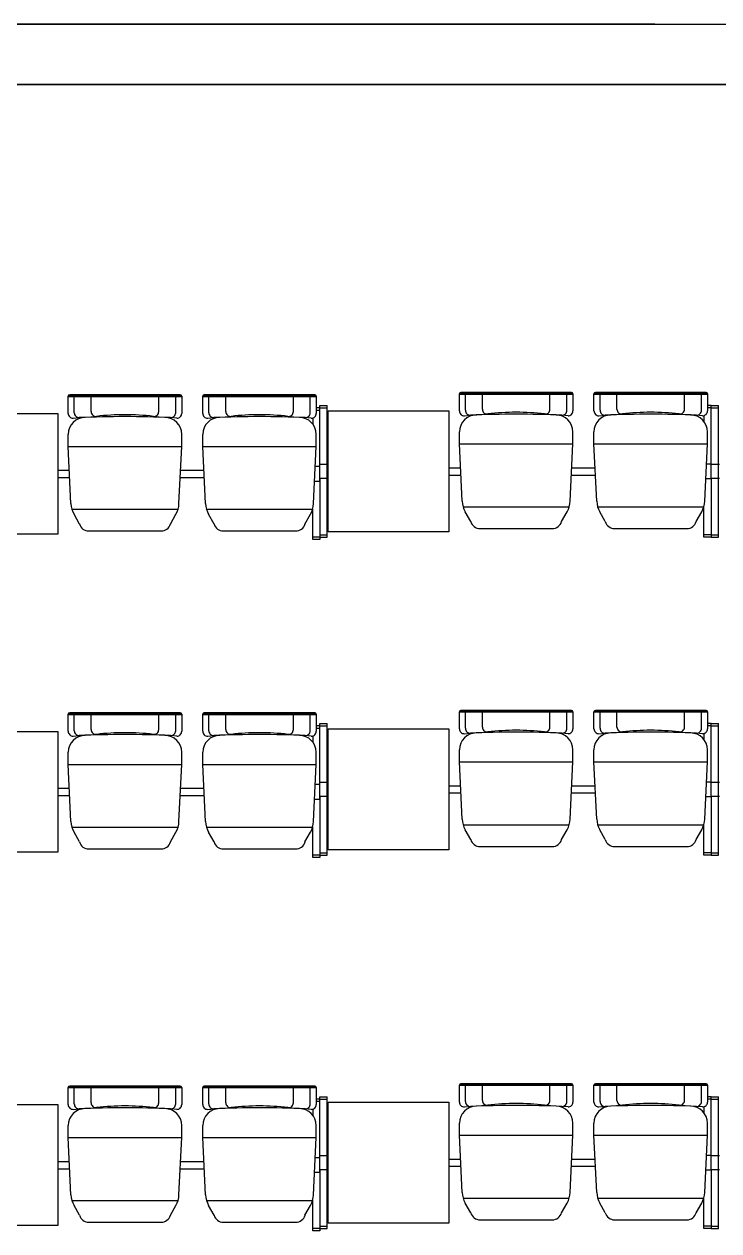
# Model space of a CAD drawing. Header units: inches. Extents: x 484217 to 497210, y -26946 to -21493.
# Drawn here: x 491410 to 491539.5, y -23563.8 to -23339.1 of the extents above; entities that cross this region are included whole.
import ezdxf

# ---------------------------------------------------------------- set-up
doc = ezdxf.new("R2010")
doc.units = ezdxf.units.IN
doc.header["$LTSCALE"] = 20
doc.header["$MEASUREMENT"] = 0
doc.layers.add('I-WALL-FULL', color=5, linetype='Continuous')

msp = doc.modelspace()

# ---------------------------------------------------------------- linework, layer by layer
for p, q in [((491403.04, -23339.1), (491906.67, -23339.1, 2.38)), ((491403.04, -23350.35, 6.93), (491906.67, -23350.35, 6.93))]:
    msp.add_line(p, q)
at = {"linetype": 'Continuous'}
for p, q in [((491491.11, -23411.13, 3.81), (491491.11, -23407.96, 3.81)), ((491512.26, -23407.96, 3.81), (491512.26, -23411.13, 3.81)), ((491516.18, -23411.13, 3.81), (491516.18, -23407.96, 3.81)), ((491537.33, -23407.96, 3.81), (491537.33, -23411.13, 3.81)), ((491418.21, -23411.58, 3.81), (491418.21, -23408.41, 3.81)), ((491419.33, -23411.47, 3.81), (491419.33, -23408.59, 3.81)), ((491422.48, -23411.25, 3.81), (491422.48, -23408.59, 3.81)), ((491435.08, -23411.25, 3.81), (491435.08, -23408.59, 3.81)), ((491438.23, -23411.47, 3.81), (491438.23, -23408.59, 3.81)), ((491439.36, -23408.41, 3.81), (491439.36, -23411.58, 3.81)), ((491443.28, -23411.58, 3.81), (491443.28, -23408.41, 3.81)), ((491444.41, -23411.47, 3.81), (491444.41, -23408.59, 3.81)), ((491447.56, -23411.25, 3.81), (491447.56, -23408.59, 3.81)), ((491460.16, -23411.25, 3.81), (491460.16, -23408.59, 3.81)), ((491463.31, -23411.47, 3.81), (491463.31, -23408.59, 3.81)), ((491464.43, -23408.41, 3.81), (491464.43, -23411.58, 3.81)), ((491492.23, -23411.02, 3.81), (491492.23, -23408.14, 3.81)), ((491495.38, -23410.8, 3.81), (491495.38, -23408.14, 3.81)), ((491507.98, -23410.8, 3.81), (491507.98, -23408.14, 3.81)), ((491511.13, -23411.02, 3.81), (491511.13, -23408.14, 3.81)), ((491517.31, -23411.02, 3.81), (491517.31, -23408.14, 3.81)), ((491520.46, -23410.8, 3.81), (491520.46, -23408.14, 3.81)), ((491533.06, -23410.8, 3.81), (491533.06, -23408.14, 3.81)), ((491536.21, -23411.02, 3.81), (491536.21, -23408.14, 3.81)), ((491419.13, -23412.48, 3.81), (491420.27, -23412.37, 3.81)), ((491438.44, -23412.48, 3.81), (491437.29, -23412.37, 3.81)), ((491444.2, -23412.48, 3.81), (491445.35, -23412.37, 3.81)), ((491463.51, -23412.48, 3.81), (491462.37, -23412.37, 3.81)), ((491492.03, -23412.03, 3.81), (491493.17, -23411.92, 3.81)), ((491511.34, -23412.03, 3.81), (491510.19, -23411.92, 3.81)), ((491517.1, -23412.03, 3.81), (491518.25, -23411.92, 3.81)), ((491536.41, -23412.03, 3.81), (491535.27, -23411.92, 3.81)), ((491418.21, -23417.74, 3.81), (491418.21, -23415.49, 3.81)), ((491439.36, -23417.74, 3.81), (491439.36, -23415.49, 3.81)), ((491443.28, -23417.74, 3.81), (491443.28, -23415.49, 3.81)), ((491464.43, -23417.74, 3.81), (491464.43, -23415.49, 3.81)), ((491491.11, -23417.29, 3.81), (491491.11, -23415.04, 3.81)), ((491512.26, -23417.29, 3.81), (491512.26, -23415.04, 3.81)), ((491516.18, -23417.29, 3.81), (491516.18, -23415.04, 3.81)), ((491537.33, -23417.29, 3.81), (491537.33, -23415.04, 3.81)), ((491418.21, -23417.74, 3.81), (491439.36, -23417.74, 3.81)), ((491418.72, -23428.38, 3.81), (491418.21, -23417.74, 3.81)), ((491438.84, -23428.38, 3.81), (491439.36, -23417.74, 3.81)), ((491443.28, -23417.74, 3.81), (491464.43, -23417.74, 3.81)), ((491443.79, -23428.38, 3.81), (491443.28, -23417.74, 3.81)), ((491463.92, -23428.38, 3.81), (491464.43, -23417.74, 3.81)), ((491491.11, -23417.29, 3.81), (491512.26, -23417.29, 3.81)), ((491491.62, -23427.93, 3.81), (491491.11, -23417.29, 3.81)), ((491511.74, -23427.93, 3.81), (491512.26, -23417.29, 3.81)), ((491516.18, -23417.29, 3.81), (491537.33, -23417.29, 3.81)), ((491516.69, -23427.93, 3.81), (491516.18, -23417.29, 3.81)), ((491536.82, -23427.93, 3.81), (491537.33, -23417.29, 3.81)), ((491418.9, -23429.44, 3.81), (491438.66, -23429.44, 3.81)), ((491420.31, -23432.19, 3.81), (491419.29, -23430.37, 3.81)), ((491437.25, -23432.19, 3.81), (491438.27, -23430.37, 3.81)), ((491443.97, -23429.44, 3.81), (491463.74, -23429.44, 3.81)), ((491445.39, -23432.19, 3.81), (491444.37, -23430.37, 3.81)), ((491462.33, -23432.19, 3.81), (491463.35, -23430.37, 3.81)), ((491491.8, -23428.99, 3.81), (491511.56, -23428.99, 3.81)), ((491493.21, -23431.74, 3.81), (491492.19, -23429.92, 3.81)), ((491510.15, -23431.74, 3.81), (491511.17, -23429.92, 3.81)), ((491516.87, -23428.99, 3.81), (491536.64, -23428.99, 3.81)), ((491518.29, -23431.74, 3.81), (491517.27, -23429.92, 3.81)), ((491535.23, -23431.74, 3.81), (491536.25, -23429.92, 3.81)), ((491422.04, -23433.49, 3.81), (491435.52, -23433.49, 3.81)), ((491447.12, -23433.49, 3.81), (491460.6, -23433.49, 3.81)), ((491494.94, -23433.04, 3.81), (491508.42, -23433.04, 3.81)), ((491520.02, -23433.04, 3.81), (491533.5, -23433.04, 3.81)), ((491418.21, -23470.79, 3.81), (491418.21, -23467.62, 3.81)), ((491419.33, -23470.69, 3.81), (491419.33, -23467.8, 3.81)), ((491422.48, -23470.46, 3.81), (491422.48, -23467.8, 3.81)), ((491435.08, -23470.46, 3.81), (491435.08, -23467.8, 3.81)), ((491438.23, -23470.69, 3.81), (491438.23, -23467.8, 3.81)), ((491439.36, -23467.62, 3.81), (491439.36, -23470.79, 3.81)), ((491443.28, -23470.79, 3.81), (491443.28, -23467.62, 3.81)), ((491444.41, -23470.69, 3.81), (491444.41, -23467.8, 3.81)), ((491447.56, -23470.46, 3.81), (491447.56, -23467.8, 3.81)), ((491460.16, -23470.46, 3.81), (491460.16, -23467.8, 3.81)), ((491463.31, -23470.69, 3.81), (491463.31, -23467.8, 3.81)), ((491464.43, -23467.62, 3.81), (491464.43, -23470.79, 3.81)), ((491491.11, -23470.34, 3.81), (491491.11, -23467.17, 3.81)), ((491492.23, -23470.24, 3.81), (491492.23, -23467.35, 3.81)), ((491495.38, -23470.01, 3.81), (491495.38, -23467.35, 3.81)), ((491507.98, -23470.01, 3.81), (491507.98, -23467.35, 3.81)), ((491511.13, -23470.24, 3.81), (491511.13, -23467.35, 3.81)), ((491512.26, -23467.17, 3.81), (491512.26, -23470.34, 3.81)), ((491516.18, -23470.34, 3.81), (491516.18, -23467.17, 3.81)), ((491517.31, -23470.24, 3.81), (491517.31, -23467.35, 3.81)), ((491520.46, -23470.01, 3.81), (491520.46, -23467.35, 3.81)), ((491533.06, -23470.01, 3.81), (491533.06, -23467.35, 3.81)), ((491536.21, -23470.24, 3.81), (491536.21, -23467.35, 3.81)), ((491537.33, -23467.17, 3.81), (491537.33, -23470.34, 3.81)), ((491419.13, -23471.69, 3.81), (491420.27, -23471.59, 3.81)), ((491438.44, -23471.69, 3.81), (491437.29, -23471.59, 3.81)), ((491444.2, -23471.69, 3.81), (491445.35, -23471.59, 3.81)), ((491463.51, -23471.69, 3.81), (491462.37, -23471.59, 3.81)), ((491492.03, -23471.24, 3.81), (491493.17, -23471.14, 3.81)), ((491511.34, -23471.24, 3.81), (491510.19, -23471.14, 3.81)), ((491517.1, -23471.24, 3.81), (491518.25, -23471.14, 3.81)), ((491536.41, -23471.24, 3.81), (491535.27, -23471.14, 3.81)), ((491418.21, -23476.96, 3.81), (491418.21, -23474.71, 3.81)), ((491439.36, -23476.96, 3.81), (491439.36, -23474.71, 3.81)), ((491443.28, -23476.96, 3.81), (491443.28, -23474.71, 3.81)), ((491464.43, -23476.96, 3.81), (491464.43, -23474.71, 3.81)), ((491491.11, -23476.51, 3.81), (491491.11, -23474.26, 3.81)), ((491512.26, -23476.51, 3.81), (491512.26, -23474.26, 3.81)), ((491516.18, -23476.51, 3.81), (491516.18, -23474.26, 3.81)), ((491537.33, -23476.51, 3.81), (491537.33, -23474.26, 3.81)), ((491418.21, -23476.96, 3.81), (491439.36, -23476.96, 3.81)), ((491418.72, -23487.6, 3.81), (491418.21, -23476.96, 3.81)), ((491438.84, -23487.6, 3.81), (491439.36, -23476.96, 3.81)), ((491443.28, -23476.96, 3.81), (491464.43, -23476.96, 3.81)), ((491443.79, -23487.6, 3.81), (491443.28, -23476.96, 3.81)), ((491463.92, -23487.6, 3.81), (491464.43, -23476.96, 3.81)), ((491491.11, -23476.51, 3.81), (491512.26, -23476.51, 3.81)), ((491491.62, -23487.15, 3.81), (491491.11, -23476.51, 3.81)), ((491511.74, -23487.15, 3.81), (491512.26, -23476.51, 3.81)), ((491516.18, -23476.51, 3.81), (491537.33, -23476.51, 3.81)), ((491516.69, -23487.15, 3.81), (491516.18, -23476.51, 3.81)), ((491536.82, -23487.15, 3.81), (491537.33, -23476.51, 3.81)), ((491418.9, -23488.66, 3.81), (491438.66, -23488.66, 3.81)), ((491443.97, -23488.66, 3.81), (491463.74, -23488.66, 3.81)), ((491491.8, -23488.21, 3.81), (491511.56, -23488.21, 3.81)), ((491516.87, -23488.21, 3.81), (491536.64, -23488.21, 3.81)), ((491420.31, -23491.4, 3.81), (491419.29, -23489.59, 3.81)), ((491437.25, -23491.4, 3.81), (491438.27, -23489.59, 3.81)), ((491445.39, -23491.4, 3.81), (491444.37, -23489.59, 3.81)), ((491462.33, -23491.4, 3.81), (491463.35, -23489.59, 3.81)), ((491493.21, -23490.95, 3.81), (491492.19, -23489.14, 3.81)), ((491510.15, -23490.95, 3.81), (491511.17, -23489.14, 3.81)), ((491518.29, -23490.95, 3.81), (491517.27, -23489.14, 3.81)), ((491535.23, -23490.95, 3.81), (491536.25, -23489.14, 3.81)), ((491422.04, -23492.71, 3.81), (491435.52, -23492.71, 3.81)), ((491447.12, -23492.71, 3.81), (491460.6, -23492.71, 3.81)), ((491494.94, -23492.26, 3.81), (491508.42, -23492.26, 3.81)), ((491520.02, -23492.26, 3.81), (491533.5, -23492.26, 3.81)), ((491418.21, -23540.31, 3.81), (491418.21, -23537.14, 3.81)), ((491419.33, -23540.2, 3.81), (491419.33, -23537.32, 3.81)), ((491422.48, -23539.98, 3.81), (491422.48, -23537.32, 3.81)), ((491435.08, -23539.98, 3.81), (491435.08, -23537.32, 3.81)), ((491438.23, -23540.2, 3.81), (491438.23, -23537.32, 3.81)), ((491439.36, -23537.14, 3.81), (491439.36, -23540.31, 3.81)), ((491443.28, -23540.31, 3.81), (491443.28, -23537.14, 3.81)), ((491444.41, -23540.2, 3.81), (491444.41, -23537.32, 3.81)), ((491447.56, -23539.98, 3.81), (491447.56, -23537.32, 3.81)), ((491460.16, -23539.98, 3.81), (491460.16, -23537.32, 3.81)), ((491463.31, -23540.2, 3.81), (491463.31, -23537.32, 3.81)), ((491464.43, -23537.14, 3.81), (491464.43, -23540.31, 3.81)), ((491491.11, -23539.86, 3.81), (491491.11, -23536.69, 3.81)), ((491492.23, -23539.75, 3.81), (491492.23, -23536.87, 3.81)), ((491495.38, -23539.53, 3.81), (491495.38, -23536.87, 3.81)), ((491507.98, -23539.53, 3.81), (491507.98, -23536.87, 3.81)), ((491511.13, -23539.75, 3.81), (491511.13, -23536.87, 3.81)), ((491512.26, -23536.69, 3.81), (491512.26, -23539.86, 3.81)), ((491516.18, -23539.86, 3.81), (491516.18, -23536.69, 3.81)), ((491517.31, -23539.75, 3.81), (491517.31, -23536.87, 3.81)), ((491520.46, -23539.53, 3.81), (491520.46, -23536.87, 3.81)), ((491533.06, -23539.53, 3.81), (491533.06, -23536.87, 3.81)), ((491536.21, -23539.75, 3.81), (491536.21, -23536.87, 3.81)), ((491537.33, -23536.69, 3.81), (491537.33, -23539.86, 3.81)), ((491419.13, -23541.21, 3.81), (491420.27, -23541.1, 3.81)), ((491438.44, -23541.21, 3.81), (491437.29, -23541.1, 3.81)), ((491444.2, -23541.21, 3.81), (491445.35, -23541.1, 3.81)), ((491463.51, -23541.21, 3.81), (491462.37, -23541.1, 3.81)), ((491492.03, -23540.76, 3.81), (491493.17, -23540.65, 3.81)), ((491511.34, -23540.76, 3.81), (491510.19, -23540.65, 3.81)), ((491517.1, -23540.76, 3.81), (491518.25, -23540.65, 3.81)), ((491536.41, -23540.76, 3.81), (491535.27, -23540.65, 3.81)), ((491418.21, -23546.47, 3.81), (491418.21, -23544.22, 3.81)), ((491439.36, -23546.47, 3.81), (491439.36, -23544.22, 3.81)), ((491443.28, -23546.47, 3.81), (491443.28, -23544.22, 3.81)), ((491464.43, -23546.47, 3.81), (491464.43, -23544.22, 3.81)), ((491491.11, -23546.02, 3.81), (491491.11, -23543.77, 3.81)), ((491512.26, -23546.02, 3.81), (491512.26, -23543.77, 3.81)), ((491516.18, -23546.02, 3.81), (491516.18, -23543.77, 3.81)), ((491537.33, -23546.02, 3.81), (491537.33, -23543.77, 3.81)), ((491418.21, -23546.47, 3.81), (491439.36, -23546.47, 3.81)), ((491418.72, -23557.11, 3.81), (491418.21, -23546.47, 3.81)), ((491438.84, -23557.11, 3.81), (491439.36, -23546.47, 3.81)), ((491443.28, -23546.47, 3.81), (491464.43, -23546.47, 3.81)), ((491443.79, -23557.11, 3.81), (491443.28, -23546.47, 3.81)), ((491463.92, -23557.11, 3.81), (491464.43, -23546.47, 3.81)), ((491491.11, -23546.02, 3.81), (491512.26, -23546.02, 3.81)), ((491491.62, -23556.66, 3.81), (491491.11, -23546.02, 3.81)), ((491511.74, -23556.66, 3.81), (491512.26, -23546.02, 3.81)), ((491516.18, -23546.02, 3.81), (491537.33, -23546.02, 3.81)), ((491516.69, -23556.66, 3.81), (491516.18, -23546.02, 3.81)), ((491536.82, -23556.66, 3.81), (491537.33, -23546.02, 3.81)), ((491418.9, -23558.17, 3.81), (491438.66, -23558.17, 3.81)), ((491443.97, -23558.17, 3.81), (491463.74, -23558.17, 3.81)), ((491491.8, -23557.72, 3.81), (491511.56, -23557.72, 3.81)), ((491516.87, -23557.72, 3.81), (491536.64, -23557.72, 3.81)), ((491420.31, -23560.92, 3.81), (491419.29, -23559.1, 3.81)), ((491437.25, -23560.92, 3.81), (491438.27, -23559.1, 3.81)), ((491445.39, -23560.92, 3.81), (491444.37, -23559.1, 3.81)), ((491462.33, -23560.92, 3.81), (491463.35, -23559.1, 3.81)), ((491493.21, -23560.47, 3.81), (491492.19, -23558.65, 3.81)), ((491510.15, -23560.47, 3.81), (491511.17, -23558.65, 3.81)), ((491518.29, -23560.47, 3.81), (491517.27, -23558.65, 3.81)), ((491535.23, -23560.47, 3.81), (491536.25, -23558.65, 3.81)), ((491422.04, -23562.22, 3.81), (491435.52, -23562.22, 3.81)), ((491447.12, -23562.22, 3.81), (491460.6, -23562.22, 3.81)), ((491494.94, -23561.77, 3.81), (491508.42, -23561.77, 3.81)), ((491520.02, -23561.77, 3.81), (491533.5, -23561.77, 3.81))]:
    msp.add_line(p, q, dxfattribs=at)
at = {"color": 7, "linetype": 'Continuous'}
for p, q in [((491511.99, -23407.69, 3.81), (491491.38, -23407.69, 3.81)), ((491537.06, -23407.69, 3.81), (491516.45, -23407.69, 3.81)), ((491439.09, -23408.14, 3.81), (491418.48, -23408.14, 3.81)), ((491464.16, -23408.14, 3.81), (491443.55, -23408.14, 3.81)), ((491465.11, -23421.04, 3.81), (491466.65, -23421.04, 3.81)), ((491465.11, -23423.74, 3.81), (491465.11, -23421.04, 3.81)), ((491538.01, -23421.04, 3.81), (491537.15, -23421.04, 3.81)), ((491538.01, -23423.74, 3.81), (491538.01, -23421.04, 3.81)), ((491538.01, -23421.04, 3.81), (491539.55, -23421.04, 3.81)), ((491538.01, -23423.74, 3.81), (491538.01, -23421.04, 3.81)), ((491416.19, -23423.52, 3.81), (491418.48, -23423.52, 3.81)), ((491416.25, -23422.17, 3.81), (491418.42, -23422.17, 3.81)), ((491439.08, -23423.52, 3.81), (491443.56, -23423.52, 3.81)), ((491439.14, -23422.17, 3.81), (491443.49, -23422.17, 3.81)), ((491465.11, -23421.49, 3.81), (491464.25, -23421.49, 3.81)), ((491465.11, -23424.19, 3.81), (491465.11, -23421.49, 3.81)), ((491489.09, -23423.07, 3.81), (491491.38, -23423.07, 3.81)), ((491489.15, -23421.72, 3.81), (491491.32, -23421.72, 3.81)), ((491511.98, -23423.07, 3.81), (491516.46, -23423.07, 3.81)), ((491512.04, -23421.72, 3.81), (491516.39, -23421.72, 3.81)), ((491464.12, -23424.19, 3.81), (491465.11, -23424.19, 3.81)), ((491466.65, -23423.74, 3.81), (491465.11, -23423.74, 3.81)), ((491537.02, -23423.74, 3.81), (491538.01, -23423.74, 3.81)), ((491539.55, -23423.74, 3.81), (491538.01, -23423.74, 3.81)), ((491439.09, -23467.35, 3.81), (491418.48, -23467.35, 3.81)), ((491464.16, -23467.35, 3.81), (491443.55, -23467.35, 3.81)), ((491511.99, -23466.9, 3.81), (491491.38, -23466.9, 3.81)), ((491537.06, -23466.9, 3.81), (491516.45, -23466.9, 3.81)), ((491416.25, -23481.38, 3.81), (491418.42, -23481.38, 3.81)), ((491439.14, -23481.38, 3.81), (491443.49, -23481.38, 3.81)), ((491465.11, -23480.71, 3.81), (491464.25, -23480.71, 3.81)), ((491465.11, -23480.26, 3.81), (491466.65, -23480.26, 3.81)), ((491465.11, -23482.96, 3.81), (491465.11, -23480.26, 3.81)), ((491465.11, -23483.41, 3.81), (491465.11, -23480.71, 3.81)), ((491489.15, -23480.93, 3.81), (491491.32, -23480.93, 3.81)), ((491512.04, -23480.93, 3.81), (491516.39, -23480.93, 3.81)), ((491538.01, -23480.26, 3.81), (491537.15, -23480.26, 3.81)), ((491538.01, -23482.96, 3.81), (491538.01, -23480.26, 3.81)), ((491538.01, -23480.26, 3.81), (491539.55, -23480.26, 3.81)), ((491538.01, -23482.96, 3.81), (491538.01, -23480.26, 3.81)), ((491416.19, -23482.73, 3.81), (491418.48, -23482.73, 3.81)), ((491439.08, -23482.73, 3.81), (491443.56, -23482.73, 3.81)), ((491464.12, -23483.41, 3.81), (491465.11, -23483.41, 3.81)), ((491466.65, -23482.96, 3.81), (491465.11, -23482.96, 3.81)), ((491489.09, -23482.28, 3.81), (491491.38, -23482.28, 3.81)), ((491511.98, -23482.28, 3.81), (491516.46, -23482.28, 3.81)), ((491537.02, -23482.96, 3.81), (491538.01, -23482.96, 3.81)), ((491539.55, -23482.96, 3.81), (491538.01, -23482.96, 3.81)), ((491439.09, -23536.87, 3.81), (491418.48, -23536.87, 3.81)), ((491464.16, -23536.87, 3.81), (491443.55, -23536.87, 3.81)), ((491511.99, -23536.42, 3.81), (491491.38, -23536.42, 3.81)), ((491537.06, -23536.42, 3.81), (491516.45, -23536.42, 3.81)), ((491416.25, -23550.9, 3.81), (491418.42, -23550.9, 3.81)), ((491439.14, -23550.9, 3.81), (491443.49, -23550.9, 3.81)), ((491465.11, -23550.22, 3.81), (491464.25, -23550.22, 3.81)), ((491465.11, -23549.77, 3.81), (491466.65, -23549.77, 3.81)), ((491465.11, -23552.47, 3.81), (491465.11, -23549.77, 3.81)), ((491465.11, -23552.92, 3.81), (491465.11, -23550.22, 3.81)), ((491489.09, -23551.8, 3.81), (491491.38, -23551.8, 3.81)), ((491489.15, -23550.45, 3.81), (491491.32, -23550.45, 3.81)), ((491511.98, -23551.8, 3.81), (491516.46, -23551.8, 3.81)), ((491512.04, -23550.45, 3.81), (491516.39, -23550.45, 3.81)), ((491538.01, -23549.77, 3.81), (491537.15, -23549.77, 3.81)), ((491538.01, -23552.47, 3.81), (491538.01, -23549.77, 3.81)), ((491538.01, -23549.77, 3.81), (491539.55, -23549.77, 3.81)), ((491538.01, -23552.47, 3.81), (491538.01, -23549.77, 3.81)), ((491416.19, -23552.25, 3.81), (491418.48, -23552.25, 3.81)), ((491439.08, -23552.25, 3.81), (491443.56, -23552.25, 3.81)), ((491464.12, -23552.92, 3.81), (491465.11, -23552.92, 3.81)), ((491466.65, -23552.47, 3.81), (491465.11, -23552.47, 3.81)), ((491537.02, -23552.47, 3.81), (491538.01, -23552.47, 3.81)), ((491539.55, -23552.47, 3.81), (491538.01, -23552.47, 3.81))]:
    msp.add_line(p, q, dxfattribs=at)
at = {"color": 7}
for p, q in [((491465.11, -23421.04, 3.81), (491465.11, -23410.13, 3.81)), ((491465.11, -23410.13, 3.81), (491466.46, -23410.13, 3.81)), ((491466.46, -23434.65, 3.81), (491466.46, -23410.13, 3.81)), ((491538.01, -23410.13, 3.81), (491537.33, -23410.13, 3.81)), ((491538.01, -23421.04, 3.81), (491538.01, -23410.13, 3.81)), ((491538.01, -23421.04, 3.81), (491538.01, -23410.13, 3.81)), ((491538.01, -23410.13, 3.81), (491539.36, -23410.13, 3.81)), ((491539.36, -23434.65, 3.81), (491539.36, -23410.13, 3.81)), ((491463.76, -23412.45, 3.81), (491463.76, -23413.55, 3.81)), ((491465.11, -23410.58, 3.81), (491464.43, -23410.58, 3.81)), ((491465.11, -23411.03, 3.81), (491464.43, -23411.03, 3.81)), ((491465.11, -23421.49, 3.81), (491465.11, -23410.58, 3.81)), ((491465.11, -23410.58, 3.81), (491466.46, -23410.58, 3.81)), ((491536.66, -23412, 3.81), (491536.66, -23413.1, 3.81)), ((491538.01, -23410.58, 3.81), (491537.33, -23410.58, 3.81)), ((491538.01, -23410.58, 3.81), (491539.36, -23410.58, 3.81)), ((491465.11, -23423.74, 3.81), (491465.11, -23434.65, 3.81)), ((491465.11, -23424.19, 3.81), (491465.11, -23435.1, 3.81)), ((491538.01, -23423.74, 3.81), (491538.01, -23434.65, 3.81)), ((491538.01, -23423.74, 3.81), (491538.01, -23434.65, 3.81)), ((491463.76, -23435.1, 3.81), (491463.76, -23429.39, 3.81)), ((491536.66, -23434.65, 3.81), (491536.66, -23428.94, 3.81)), ((491465.11, -23434.65, 3.81), (491463.76, -23434.65, 3.81)), ((491465.11, -23434.2, 3.81), (491466.46, -23434.2, 3.81)), ((491465.11, -23434.65, 3.81), (491466.46, -23434.65, 3.81)), ((491538.01, -23434.2, 3.81), (491536.66, -23434.2, 3.81)), ((491538.01, -23434.65, 3.81), (491536.66, -23434.65, 3.81)), ((491538.01, -23434.2, 3.81), (491539.36, -23434.2, 3.81)), ((491538.01, -23434.65, 3.81), (491539.36, -23434.65, 3.81)), ((491465.11, -23435.1, 3.81), (491463.76, -23435.1, 3.81)), ((491465.11, -23469.8, 3.81), (491464.43, -23469.8, 3.81)), ((491465.11, -23470.25, 3.81), (491464.43, -23470.25, 3.81)), ((491465.11, -23480.26, 3.81), (491465.11, -23469.35, 3.81)), ((491465.11, -23469.35, 3.81), (491466.46, -23469.35, 3.81)), ((491465.11, -23480.71, 3.81), (491465.11, -23469.8, 3.81)), ((491465.11, -23469.8, 3.81), (491466.46, -23469.8, 3.81)), ((491466.46, -23493.86, 3.81), (491466.46, -23469.35, 3.81)), ((491538.01, -23469.35, 3.81), (491537.33, -23469.35, 3.81)), ((491538.01, -23469.8, 3.81), (491537.33, -23469.8, 3.81)), ((491538.01, -23480.26, 3.81), (491538.01, -23469.35, 3.81)), ((491538.01, -23480.26, 3.81), (491538.01, -23469.35, 3.81)), ((491538.01, -23469.35, 3.81), (491539.36, -23469.35, 3.81)), ((491538.01, -23469.8, 3.81), (491539.36, -23469.8, 3.81)), ((491539.36, -23493.86, 3.81), (491539.36, -23469.35, 3.81)), ((491463.76, -23471.67, 3.81), (491463.76, -23472.76, 3.81)), ((491536.66, -23471.22, 3.81), (491536.66, -23472.31, 3.81)), ((491465.11, -23482.96, 3.81), (491465.11, -23493.86, 3.81)), ((491465.11, -23483.41, 3.81), (491465.11, -23494.31, 3.81)), ((491538.01, -23482.96, 3.81), (491538.01, -23493.86, 3.81)), ((491538.01, -23482.96, 3.81), (491538.01, -23493.86, 3.81)), ((491463.76, -23494.31, 3.81), (491463.76, -23488.6, 3.81)), ((491536.66, -23493.86, 3.81), (491536.66, -23488.15, 3.81)), ((491465.11, -23493.86, 3.81), (491463.76, -23493.86, 3.81)), ((491465.11, -23494.31, 3.81), (491463.76, -23494.31, 3.81)), ((491465.11, -23493.41, 3.81), (491466.46, -23493.41, 3.81)), ((491465.11, -23493.86, 3.81), (491466.46, -23493.86, 3.81)), ((491538.01, -23493.41, 3.81), (491536.66, -23493.41, 3.81)), ((491538.01, -23493.86, 3.81), (491536.66, -23493.86, 3.81)), ((491538.01, -23493.41, 3.81), (491539.36, -23493.41, 3.81)), ((491538.01, -23493.86, 3.81), (491539.36, -23493.86, 3.81)), ((491465.11, -23539.31, 3.81), (491464.43, -23539.31, 3.81)), ((491465.11, -23539.76, 3.81), (491464.43, -23539.76, 3.81)), ((491465.11, -23549.77, 3.81), (491465.11, -23538.86, 3.81)), ((491465.11, -23538.86, 3.81), (491466.46, -23538.86, 3.81)), ((491465.11, -23550.22, 3.81), (491465.11, -23539.31, 3.81)), ((491465.11, -23539.31, 3.81), (491466.46, -23539.31, 3.81)), ((491466.46, -23563.38, 3.81), (491466.46, -23538.86, 3.81)), ((491538.01, -23538.86, 3.81), (491537.33, -23538.86, 3.81)), ((491538.01, -23539.31, 3.81), (491537.33, -23539.31, 3.81)), ((491538.01, -23549.77, 3.81), (491538.01, -23538.86, 3.81)), ((491538.01, -23549.77, 3.81), (491538.01, -23538.86, 3.81)), ((491538.01, -23538.86, 3.81), (491539.36, -23538.86, 3.81)), ((491538.01, -23539.31, 3.81), (491539.36, -23539.31, 3.81)), ((491539.36, -23563.38, 3.81), (491539.36, -23538.86, 3.81)), ((491463.76, -23541.18, 3.81), (491463.76, -23542.28, 3.81)), ((491536.66, -23540.73, 3.81), (491536.66, -23541.83, 3.81)), ((491465.11, -23552.47, 3.81), (491465.11, -23563.38, 3.81)), ((491465.11, -23552.92, 3.81), (491465.11, -23563.83, 3.81)), ((491538.01, -23552.47, 3.81), (491538.01, -23563.38, 3.81)), ((491538.01, -23552.47, 3.81), (491538.01, -23563.38, 3.81)), ((491463.76, -23563.83, 3.81), (491463.76, -23558.12, 3.81)), ((491536.66, -23563.38, 3.81), (491536.66, -23557.67, 3.81)), ((491465.11, -23562.93, 3.81), (491466.46, -23562.93, 3.81)), ((491538.01, -23562.93, 3.81), (491536.66, -23562.93, 3.81)), ((491538.01, -23562.93, 3.81), (491539.36, -23562.93, 3.81)), ((491465.11, -23563.38, 3.81), (491463.76, -23563.38, 3.81)), ((491465.11, -23563.83, 3.81), (491463.76, -23563.83, 3.81)), ((491465.11, -23563.38, 3.81), (491466.46, -23563.38, 3.81)), ((491538.01, -23563.38, 3.81), (491536.66, -23563.38, 3.81)), ((491538.01, -23563.38, 3.81), (491539.36, -23563.38, 3.81))]:
    msp.add_line(p, q, dxfattribs=at)
at = {"color": 0, "linetype": 'Continuous'}
for p, q in [((491393.75, -23411.59, 3.81), (491416.25, -23411.59, 3.81)), ((491416.25, -23411.59, 3.81), (491416.25, -23434.09, 3.81)), ((491466.65, -23411.14, 3.81), (491489.15, -23411.14, 3.81)), ((491466.65, -23433.64, 3.81), (491466.65, -23411.14, 3.81)), ((491489.15, -23411.14, 3.81), (491489.15, -23433.64, 3.81)), ((491416.25, -23434.09, 3.81), (491393.75, -23434.09, 3.81)), ((491489.15, -23433.64, 3.81), (491466.65, -23433.64, 3.81)), ((491393.75, -23470.81, 3.81), (491416.25, -23470.81, 3.81)), ((491416.25, -23470.81, 3.81), (491416.25, -23493.31, 3.81)), ((491466.65, -23470.36, 3.81), (491489.15, -23470.36, 3.81)), ((491466.65, -23492.86, 3.81), (491466.65, -23470.36, 3.81)), ((491489.15, -23470.36, 3.81), (491489.15, -23492.86, 3.81)), ((491416.25, -23493.31, 3.81), (491393.75, -23493.31, 3.81)), ((491489.15, -23492.86, 3.81), (491466.65, -23492.86, 3.81)), ((491393.75, -23540.32, 3.81), (491416.25, -23540.32, 3.81)), ((491416.25, -23540.32, 3.81), (491416.25, -23562.82, 3.81)), ((491466.65, -23539.87, 3.81), (491489.15, -23539.87, 3.81)), ((491466.65, -23562.37, 3.81), (491466.65, -23539.87, 3.81)), ((491489.15, -23539.87, 3.81), (491489.15, -23562.37, 3.81)), ((491416.25, -23562.82, 3.81), (491393.75, -23562.82, 3.81)), ((491489.15, -23562.37, 3.81), (491466.65, -23562.37, 3.81))]:
    msp.add_line(p, q, dxfattribs=at)
at = {"color": 7, "linetype": 'Continuous', "const_width": 0.45, "elevation": 3.81}
for points in [[(491512.26, -23407.91), (491491.11, -23407.91)], [(491537.33, -23407.91), (491516.18, -23407.91)], [(491439.36, -23408.36), (491418.21, -23408.36)], [(491464.43, -23408.36), (491443.28, -23408.36)], [(491439.36, -23467.58), (491418.21, -23467.58)], [(491464.43, -23467.58), (491443.28, -23467.58)], [(491512.26, -23467.13), (491491.11, -23467.13)], [(491537.33, -23467.13), (491516.18, -23467.13)], [(491439.36, -23537.09), (491418.21, -23537.09)], [(491464.43, -23537.09), (491443.28, -23537.09)], [(491512.26, -23536.64), (491491.11, -23536.64)], [(491537.33, -23536.64), (491516.18, -23536.64)]]:
    msp.add_lwpolyline(points, dxfattribs=at)
at = {"linetype": 'Continuous'}
for centre, radius, start, end in [((491491.38, -23407.96, 3.81), 0.27, 90, 180), ((491511.99, -23407.96, 3.81), 0.27, 0, 90), ((491516.45, -23407.96, 3.81), 0.27, 90, 180), ((491537.06, -23407.96, 3.81), 0.27, 0, 90), ((491418.48, -23408.41, 3.81), 0.27, 90, 180), ((491439.09, -23408.41, 3.81), 0.27, 0, 90), ((491443.55, -23408.41, 3.81), 0.27, 90, 180), ((491464.16, -23408.41, 3.81), 0.27, 0, 90), ((491419.11, -23411.58, 3.81), 0.9, 180, 271.3354), ((491421.36, -23415.49, 3.81), 3.15, 90, 180), ((491420.23, -23411.47, 3.81), 0.9, 180, 272.4844), ((491428.78, -23608.53, 3.81), 196.34, 87.5156, 92.4844), ((491423.38, -23411.25, 3.81), 0.9, 180, 276.8576), ((491428.78, -23456.15, 3.81), 44.32, 83.1424, 96.8576), ((491434.18, -23411.25, 3.81), 0.9, 263.1424, 0), ((491436.21, -23415.49, 3.81), 3.15, 0, 90), ((491437.33, -23411.47, 3.81), 0.9, 267.5156, 0), ((491438.46, -23411.58, 3.81), 0.9, 268.6646, 0), ((491444.18, -23411.58, 3.81), 0.9, 180, 271.3354), ((491446.43, -23415.49, 3.81), 3.15, 90, 180), ((491445.31, -23411.47, 3.81), 0.9, 180, 272.4844), ((491453.86, -23608.53, 3.81), 196.34, 87.5156, 92.4844), ((491448.46, -23411.25, 3.81), 0.9, 180, 276.8576), ((491453.86, -23456.15, 3.81), 44.32, 83.1424, 96.8576), ((491459.26, -23411.25, 3.81), 0.9, 263.1424, 0), ((491461.28, -23415.49, 3.81), 3.15, 0, 90), ((491462.41, -23411.47, 3.81), 0.9, 267.5156, 0), ((491463.53, -23411.58, 3.81), 0.9, 268.6646, 0), ((491492.01, -23411.13, 3.81), 0.9, 180, 271.3354), ((491494.26, -23415.04, 3.81), 3.15, 90, 180), ((491493.13, -23411.02, 3.81), 0.9, 180, 272.4844), ((491501.68, -23608.08, 3.81), 196.34, 87.5156, 92.4844), ((491496.28, -23410.8, 3.81), 0.9, 180, 276.8576), ((491501.68, -23455.7, 3.81), 44.32, 83.1424, 96.8576), ((491507.08, -23410.8, 3.81), 0.9, 263.1424, 0), ((491509.11, -23415.04, 3.81), 3.15, 0, 90), ((491510.23, -23411.02, 3.81), 0.9, 267.5156, 0), ((491511.36, -23411.13, 3.81), 0.9, 268.6646, 0), ((491517.08, -23411.13, 3.81), 0.9, 180, 271.3354), ((491519.33, -23415.04, 3.81), 3.15, 90, 180), ((491518.21, -23411.02, 3.81), 0.9, 180, 272.4844), ((491526.76, -23608.08, 3.81), 196.34, 87.5156, 92.4844), ((491521.36, -23410.8, 3.81), 0.9, 180, 276.8576), ((491526.76, -23455.7, 3.81), 44.32, 83.1424, 96.8576), ((491532.16, -23410.8, 3.81), 0.9, 263.1424, 0), ((491534.18, -23415.04, 3.81), 3.15, 0, 90), ((491535.31, -23411.02, 3.81), 0.9, 267.5156, 0), ((491536.43, -23411.13, 3.81), 0.9, 268.6646, 0), ((491496.11, -23427.72, 3.81), 4.5, 182.7525, 209.356), ((491507.25, -23427.72, 3.81), 4.5, 330.644, 357.2475), ((491521.19, -23427.72, 3.81), 4.5, 182.7525, 209.356), ((491532.33, -23427.72, 3.81), 4.5, 330.644, 357.2475), ((491423.21, -23428.17, 3.81), 4.5, 182.7525, 209.356), ((491434.35, -23428.17, 3.81), 4.5, 330.644, 357.2475), ((491448.29, -23428.17, 3.81), 4.5, 182.7525, 209.356), ((491459.43, -23428.17, 3.81), 4.5, 330.644, 357.2475), ((491422.04, -23431.69, 3.81), 1.8, 195.8192, 270), ((491435.52, -23431.69, 3.81), 1.8, 270, 344.1808), ((491447.12, -23431.69, 3.81), 1.8, 195.8192, 270), ((491460.6, -23431.69, 3.81), 1.8, 270, 344.1808), ((491494.94, -23431.24, 3.81), 1.8, 195.8192, 270), ((491508.42, -23431.24, 3.81), 1.8, 270, 344.1808), ((491520.02, -23431.24, 3.81), 1.8, 195.8192, 270), ((491533.5, -23431.24, 3.81), 1.8, 270, 344.1808), ((491418.48, -23467.62, 3.81), 0.27, 90, 180), ((491439.09, -23467.62, 3.81), 0.27, 0, 90), ((491443.55, -23467.62, 3.81), 0.27, 90, 180), ((491464.16, -23467.62, 3.81), 0.27, 0, 90), ((491491.38, -23467.17, 3.81), 0.27, 90, 180), ((491511.99, -23467.17, 3.81), 0.27, 0, 90), ((491516.45, -23467.17, 3.81), 0.27, 90, 180), ((491537.06, -23467.17, 3.81), 0.27, 0, 90), ((491419.11, -23470.79, 3.81), 0.9, 180, 271.3354), ((491420.23, -23470.69, 3.81), 0.9, 180, 272.4844), ((491423.38, -23470.46, 3.81), 0.9, 180, 276.8576), ((491434.18, -23470.46, 3.81), 0.9, 263.1424, 0), ((491437.33, -23470.69, 3.81), 0.9, 267.5156, 0), ((491438.46, -23470.79, 3.81), 0.9, 268.6646, 0), ((491444.18, -23470.79, 3.81), 0.9, 180, 271.3354), ((491445.31, -23470.69, 3.81), 0.9, 180, 272.4844), ((491448.46, -23470.46, 3.81), 0.9, 180, 276.8576), ((491459.26, -23470.46, 3.81), 0.9, 263.1424, 0), ((491462.41, -23470.69, 3.81), 0.9, 267.5156, 0), ((491463.53, -23470.79, 3.81), 0.9, 268.6646, 0), ((491492.01, -23470.34, 3.81), 0.9, 180, 271.3354), ((491493.13, -23470.24, 3.81), 0.9, 180, 272.4844), ((491496.28, -23470.01, 3.81), 0.9, 180, 276.8576), ((491501.68, -23514.92, 3.81), 44.32, 83.1424, 96.8576), ((491507.08, -23470.01, 3.81), 0.9, 263.1424, 0), ((491510.23, -23470.24, 3.81), 0.9, 267.5156, 0), ((491511.36, -23470.34, 3.81), 0.9, 268.6646, 0), ((491517.08, -23470.34, 3.81), 0.9, 180, 271.3354), ((491518.21, -23470.24, 3.81), 0.9, 180, 272.4844), ((491521.36, -23470.01, 3.81), 0.9, 180, 276.8576), ((491526.76, -23514.92, 3.81), 44.32, 83.1424, 96.8576), ((491532.16, -23470.01, 3.81), 0.9, 263.1424, 0), ((491535.31, -23470.24, 3.81), 0.9, 267.5156, 0), ((491536.43, -23470.34, 3.81), 0.9, 268.6646, 0), ((491421.36, -23474.71, 3.81), 3.15, 90, 180), ((491428.78, -23667.74, 3.81), 196.34, 87.5156, 92.4844), ((491428.78, -23515.37, 3.81), 44.32, 83.1424, 96.8576), ((491436.21, -23474.71, 3.81), 3.15, 0, 90), ((491446.43, -23474.71, 3.81), 3.15, 90, 180), ((491453.86, -23667.74, 3.81), 196.34, 87.5156, 92.4844), ((491453.86, -23515.37, 3.81), 44.32, 83.1424, 96.8576), ((491461.28, -23474.71, 3.81), 3.15, 0, 90), ((491494.26, -23474.26, 3.81), 3.15, 90, 180), ((491501.68, -23667.29, 3.81), 196.34, 87.5156, 92.4844), ((491509.11, -23474.26, 3.81), 3.15, 0, 90), ((491519.33, -23474.26, 3.81), 3.15, 90, 180), ((491526.76, -23667.29, 3.81), 196.34, 87.5156, 92.4844), ((491534.18, -23474.26, 3.81), 3.15, 0, 90), ((491423.21, -23487.38, 3.81), 4.5, 182.7525, 209.356), ((491434.35, -23487.38, 3.81), 4.5, 330.644, 357.2475), ((491448.29, -23487.38, 3.81), 4.5, 182.7525, 209.356), ((491459.43, -23487.38, 3.81), 4.5, 330.644, 357.2475), ((491496.11, -23486.93, 3.81), 4.5, 182.7525, 209.356), ((491507.25, -23486.93, 3.81), 4.5, 330.644, 357.2475), ((491521.19, -23486.93, 3.81), 4.5, 182.7525, 209.356), ((491532.33, -23486.93, 3.81), 4.5, 330.644, 357.2475), ((491494.94, -23490.46, 3.81), 1.8, 195.8192, 270), ((491508.42, -23490.46, 3.81), 1.8, 270, 344.1808), ((491520.02, -23490.46, 3.81), 1.8, 195.8192, 270), ((491533.5, -23490.46, 3.81), 1.8, 270, 344.1808), ((491422.04, -23490.91, 3.81), 1.8, 195.8192, 270), ((491435.52, -23490.91, 3.81), 1.8, 270, 344.1808), ((491447.12, -23490.91, 3.81), 1.8, 195.8192, 270), ((491460.6, -23490.91, 3.81), 1.8, 270, 344.1808), ((491418.48, -23537.14, 3.81), 0.27, 90, 180), ((491439.09, -23537.14, 3.81), 0.27, 0, 90), ((491443.55, -23537.14, 3.81), 0.27, 90, 180), ((491464.16, -23537.14, 3.81), 0.27, 0, 90), ((491491.38, -23536.69, 3.81), 0.27, 90, 180), ((491511.99, -23536.69, 3.81), 0.27, 0, 90), ((491516.45, -23536.69, 3.81), 0.27, 90, 180), ((491537.06, -23536.69, 3.81), 0.27, 0, 90), ((491419.11, -23540.31, 3.81), 0.9, 180, 271.3354), ((491420.23, -23540.2, 3.81), 0.9, 180, 272.4844), ((491423.38, -23539.98, 3.81), 0.9, 180, 276.8576), ((491428.78, -23584.88, 3.81), 44.32, 83.1424, 96.8576), ((491434.18, -23539.98, 3.81), 0.9, 263.1424, 0), ((491437.33, -23540.2, 3.81), 0.9, 267.5156, 0), ((491438.46, -23540.31, 3.81), 0.9, 268.6646, 0), ((491444.18, -23540.31, 3.81), 0.9, 180, 271.3354), ((491445.31, -23540.2, 3.81), 0.9, 180, 272.4844), ((491448.46, -23539.98, 3.81), 0.9, 180, 276.8576), ((491453.86, -23584.88, 3.81), 44.32, 83.1424, 96.8576), ((491459.26, -23539.98, 3.81), 0.9, 263.1424, 0), ((491462.41, -23540.2, 3.81), 0.9, 267.5156, 0), ((491463.53, -23540.31, 3.81), 0.9, 268.6646, 0), ((491492.01, -23539.86, 3.81), 0.9, 180, 271.3354), ((491493.13, -23539.75, 3.81), 0.9, 180, 272.4844), ((491501.68, -23736.81, 3.81), 196.34, 87.5156, 92.4844), ((491496.28, -23539.53, 3.81), 0.9, 180, 276.8576), ((491501.68, -23584.43, 3.81), 44.32, 83.1424, 96.8576), ((491507.08, -23539.53, 3.81), 0.9, 263.1424, 0), ((491510.23, -23539.75, 3.81), 0.9, 267.5156, 0), ((491511.36, -23539.86, 3.81), 0.9, 268.6646, 0), ((491517.08, -23539.86, 3.81), 0.9, 180, 271.3354), ((491518.21, -23539.75, 3.81), 0.9, 180, 272.4844), ((491526.76, -23736.81, 3.81), 196.34, 87.5156, 92.4844), ((491521.36, -23539.53, 3.81), 0.9, 180, 276.8576), ((491526.76, -23584.43, 3.81), 44.32, 83.1424, 96.8576), ((491532.16, -23539.53, 3.81), 0.9, 263.1424, 0), ((491535.31, -23539.75, 3.81), 0.9, 267.5156, 0), ((491536.43, -23539.86, 3.81), 0.9, 268.6646, 0), ((491421.36, -23544.22, 3.81), 3.15, 90, 180), ((491428.78, -23737.26, 3.81), 196.34, 87.5156, 92.4844), ((491436.21, -23544.22, 3.81), 3.15, 0, 90), ((491446.43, -23544.22, 3.81), 3.15, 90, 180), ((491453.86, -23737.26, 3.81), 196.34, 87.5156, 92.4844), ((491461.28, -23544.22, 3.81), 3.15, 0, 90), ((491494.26, -23543.77, 3.81), 3.15, 90, 180), ((491509.11, -23543.77, 3.81), 3.15, 0, 90), ((491519.33, -23543.77, 3.81), 3.15, 90, 180), ((491534.18, -23543.77, 3.81), 3.15, 0, 90), ((491423.21, -23556.9, 3.81), 4.5, 182.7525, 209.356), ((491434.35, -23556.9, 3.81), 4.5, 330.644, 357.2475), ((491448.29, -23556.9, 3.81), 4.5, 182.7525, 209.356), ((491459.43, -23556.9, 3.81), 4.5, 330.644, 357.2475), ((491496.11, -23556.45, 3.81), 4.5, 182.7525, 209.356), ((491507.25, -23556.45, 3.81), 4.5, 330.644, 357.2475), ((491521.19, -23556.45, 3.81), 4.5, 182.7525, 209.356), ((491532.33, -23556.45, 3.81), 4.5, 330.644, 357.2475), ((491494.94, -23559.97, 3.81), 1.8, 195.8192, 270), ((491508.42, -23559.97, 3.81), 1.8, 270, 344.1808), ((491520.02, -23559.97, 3.81), 1.8, 195.8192, 270), ((491533.5, -23559.97, 3.81), 1.8, 270, 344.1808), ((491422.04, -23560.42, 3.81), 1.8, 195.8192, 270), ((491435.52, -23560.42, 3.81), 1.8, 270, 344.1808), ((491447.12, -23560.42, 3.81), 1.8, 195.8192, 270), ((491460.6, -23560.42, 3.81), 1.8, 270, 344.1808)]:
    msp.add_arc(centre, radius, start, end, dxfattribs=at)
at = {"layer": 'I-WALL-FULL'}
for p, q in [((491527.52, -23339.1, 6.93), (491403.04, -23339.1, 6.93)), ((491910.53, -23350.35, 6.93), (491403.04, -23350.35, 6.93))]:
    msp.add_line(p, q, dxfattribs=at)

doc.saveas('drawing.dxf')
